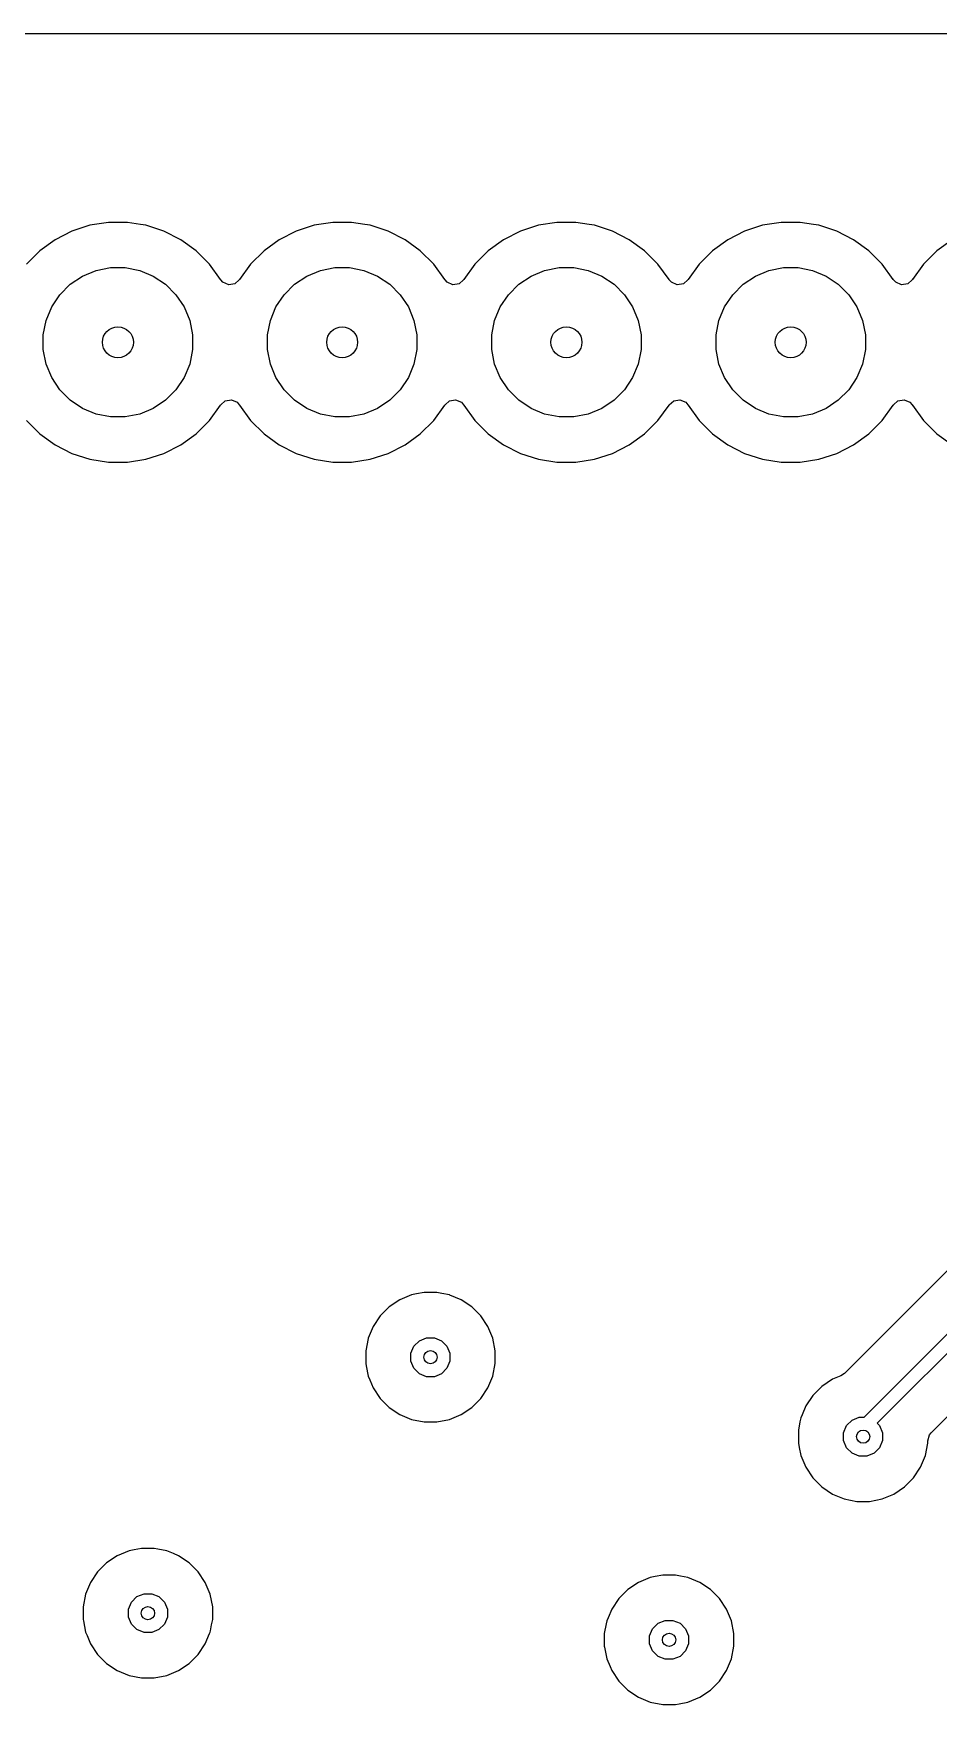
# Model space of a CAD drawing. Extents: x 2.09 to 4.51, y -4.8 to -2.93.
# Drawn here: x 2.559 to 2.963, y -3.679 to -2.933 of the extents above; entities that cross this region are included whole.
import ezdxf

# ---------------------------------------------------------------- set-up
doc = ezdxf.new("R2010")
doc.units = 0
doc.header["$MEASUREMENT"] = 0
doc.layers.add('BLACK', color=7, linetype='CONTINUOUS')

msp = doc.modelspace()

# ---------------------------------------------------------------- linework, layer by layer
at = {"layer": 'BLACK', "linetype": 'CONTINUOUS'}
for p, q in [((2.16552, -2.93309), (4.42897, -2.93309)), ((2.58433, -3.0187), (2.57632, -3.0213)), ((2.59264, -3.01738), (2.58433, -3.0187)), ((2.58433, -3.0187), (2.58433, -3.0187)), ((2.60106, -3.01738), (2.59264, -3.01738)), ((2.60698, -3.01832), (2.60106, -3.01738)), ((2.60937, -3.0187), (2.60698, -3.01832)), ((2.61738, -3.0213), (2.60937, -3.0187)), ((2.60937, -3.0187), (2.60937, -3.0187)), ((2.68433, -3.0187), (2.67632, -3.0213)), ((2.69264, -3.01738), (2.68433, -3.0187)), ((2.68433, -3.0187), (2.68433, -3.0187)), ((2.70106, -3.01738), (2.69264, -3.01738)), ((2.70698, -3.01832), (2.70106, -3.01738)), ((2.70937, -3.0187), (2.70698, -3.01832)), ((2.71738, -3.0213), (2.70937, -3.0187)), ((2.70937, -3.0187), (2.70937, -3.0187)), ((2.78433, -3.0187), (2.77632, -3.0213)), ((2.79264, -3.01738), (2.78433, -3.0187)), ((2.78433, -3.0187), (2.78433, -3.0187)), ((2.80106, -3.01738), (2.79264, -3.01738)), ((2.80698, -3.01832), (2.80106, -3.01738)), ((2.80937, -3.0187), (2.80698, -3.01832)), ((2.81738, -3.0213), (2.80937, -3.0187)), ((2.80937, -3.0187), (2.80937, -3.0187)), ((2.88433, -3.0187), (2.87632, -3.0213)), ((2.89264, -3.01738), (2.88433, -3.0187)), ((2.88433, -3.0187), (2.88433, -3.0187)), ((2.90106, -3.01738), (2.89264, -3.01738)), ((2.90698, -3.01832), (2.90106, -3.01738)), ((2.90937, -3.0187), (2.90698, -3.01832)), ((2.91738, -3.0213), (2.90937, -3.0187)), ((2.90937, -3.0187), (2.90937, -3.0187)), ((2.56882, -3.02512), (2.56201, -3.03007)), ((2.57632, -3.0213), (2.56882, -3.02512)), ((2.57632, -3.0213), (2.57632, -3.0213)), ((2.62488, -3.02512), (2.61738, -3.0213)), ((2.61738, -3.0213), (2.61738, -3.0213)), ((2.61738, -3.0213), (2.61738, -3.0213)), ((2.63169, -3.03007), (2.62488, -3.02512)), ((2.66882, -3.02512), (2.66201, -3.03007)), ((2.67632, -3.0213), (2.66882, -3.02512)), ((2.67632, -3.0213), (2.67632, -3.0213)), ((2.72488, -3.02512), (2.71738, -3.0213)), ((2.71738, -3.0213), (2.71738, -3.0213)), ((2.71738, -3.0213), (2.71738, -3.0213)), ((2.73169, -3.03007), (2.72488, -3.02512)), ((2.76882, -3.02512), (2.76201, -3.03007)), ((2.77632, -3.0213), (2.76882, -3.02512)), ((2.77632, -3.0213), (2.77632, -3.0213)), ((2.82488, -3.02512), (2.81738, -3.0213)), ((2.81738, -3.0213), (2.81738, -3.0213)), ((2.81738, -3.0213), (2.81738, -3.0213)), ((2.83169, -3.03007), (2.82488, -3.02512)), ((2.86882, -3.02512), (2.86201, -3.03007)), ((2.87632, -3.0213), (2.86882, -3.02512)), ((2.87632, -3.0213), (2.87632, -3.0213)), ((2.92488, -3.02512), (2.91738, -3.0213)), ((2.91738, -3.0213), (2.91738, -3.0213)), ((2.91738, -3.0213), (2.91738, -3.0213)), ((2.93169, -3.03007), (2.92488, -3.02512)), ((2.96882, -3.02512), (2.96201, -3.03007)), ((2.56201, -3.03007), (2.55606, -3.03602)), ((2.56201, -3.03007), (2.56201, -3.03007)), ((2.63765, -3.03602), (2.63169, -3.03007)), ((2.63169, -3.03007), (2.63169, -3.03007)), ((2.63169, -3.03007), (2.63169, -3.03007)), ((2.66201, -3.03007), (2.65605, -3.03602)), ((2.66201, -3.03007), (2.66201, -3.03007)), ((2.73765, -3.03602), (2.73169, -3.03007)), ((2.73169, -3.03007), (2.73169, -3.03007)), ((2.73169, -3.03007), (2.73169, -3.03007)), ((2.76201, -3.03007), (2.75605, -3.03602)), ((2.76201, -3.03007), (2.76201, -3.03007)), ((2.83765, -3.03602), (2.83169, -3.03007)), ((2.83169, -3.03007), (2.83169, -3.03007)), ((2.83169, -3.03007), (2.83169, -3.03007)), ((2.86201, -3.03007), (2.85605, -3.03602)), ((2.86201, -3.03007), (2.86201, -3.03007)), ((2.93765, -3.03602), (2.93169, -3.03007)), ((2.93169, -3.03007), (2.93169, -3.03007)), ((2.93169, -3.03007), (2.93169, -3.03007)), ((2.96201, -3.03007), (2.95605, -3.03602)), ((2.96201, -3.03007), (2.96201, -3.03007)), ((2.57562, -3.045), (2.58108, -3.04135)), ((2.58108, -3.04135), (2.58714, -3.03884)), ((2.58714, -3.03884), (2.59357, -3.03756)), ((2.59357, -3.03756), (2.60013, -3.03756)), ((2.60013, -3.03756), (2.60656, -3.03884)), ((2.60656, -3.03884), (2.61263, -3.04135)), ((2.61263, -3.04135), (2.61808, -3.045)), ((2.64259, -3.04283), (2.63765, -3.03602)), ((2.63765, -3.03602), (2.63765, -3.03602)), ((2.63765, -3.03602), (2.63765, -3.03602)), ((2.65605, -3.03602), (2.65111, -3.04283)), ((2.65605, -3.03602), (2.65605, -3.03602)), ((2.67562, -3.045), (2.68108, -3.04135)), ((2.68108, -3.04135), (2.68714, -3.03884)), ((2.68714, -3.03884), (2.69357, -3.03756)), ((2.69357, -3.03756), (2.70013, -3.03756)), ((2.70013, -3.03756), (2.70656, -3.03884)), ((2.70656, -3.03884), (2.71263, -3.04135)), ((2.71263, -3.04135), (2.71808, -3.045)), ((2.74259, -3.04283), (2.73765, -3.03602)), ((2.73765, -3.03602), (2.73765, -3.03602)), ((2.73765, -3.03602), (2.73765, -3.03602)), ((2.75605, -3.03602), (2.75111, -3.04283)), ((2.75605, -3.03602), (2.75605, -3.03602)), ((2.77562, -3.045), (2.78108, -3.04135)), ((2.78108, -3.04135), (2.78714, -3.03884)), ((2.78714, -3.03884), (2.79357, -3.03756)), ((2.79357, -3.03756), (2.80013, -3.03756)), ((2.80013, -3.03756), (2.80656, -3.03884)), ((2.80656, -3.03884), (2.81263, -3.04135)), ((2.81263, -3.04135), (2.81808, -3.045)), ((2.84259, -3.04283), (2.83765, -3.03602)), ((2.83765, -3.03602), (2.83765, -3.03602)), ((2.83765, -3.03602), (2.83765, -3.03602)), ((2.85605, -3.03602), (2.85111, -3.04283)), ((2.85605, -3.03602), (2.85605, -3.03602)), ((2.87562, -3.045), (2.88108, -3.04135)), ((2.88108, -3.04135), (2.88714, -3.03884)), ((2.88714, -3.03884), (2.89357, -3.03756)), ((2.89357, -3.03756), (2.90013, -3.03756)), ((2.90013, -3.03756), (2.90656, -3.03884)), ((2.90656, -3.03884), (2.91263, -3.04135)), ((2.91263, -3.04135), (2.91808, -3.045)), ((2.94259, -3.04283), (2.93765, -3.03602)), ((2.93765, -3.03602), (2.93765, -3.03602)), ((2.93765, -3.03602), (2.93765, -3.03602)), ((2.95605, -3.03602), (2.95111, -3.04283)), ((2.95605, -3.03602), (2.95605, -3.03602)), ((2.57098, -3.04964), (2.57562, -3.045)), ((2.61808, -3.045), (2.62272, -3.04964)), ((2.64262, -3.04288), (2.64259, -3.04283)), ((2.64259, -3.04283), (2.64259, -3.04283)), ((2.64265, -3.04291), (2.64262, -3.04288)), ((2.64271, -3.04299), (2.64265, -3.04291)), ((2.64272, -3.04299), (2.64271, -3.04299)), ((2.64368, -3.0441), (2.64272, -3.04299)), ((2.64625, -3.04521), (2.64368, -3.0441)), ((2.64901, -3.04475), (2.64625, -3.04521)), ((2.65097, -3.04298), (2.64901, -3.04475)), ((2.65099, -3.04299), (2.65097, -3.04298)), ((2.65107, -3.04289), (2.65099, -3.04299)), ((2.65108, -3.04288), (2.65107, -3.04289)), ((2.65111, -3.04283), (2.65108, -3.04288)), ((2.67098, -3.04964), (2.67562, -3.045)), ((2.71808, -3.045), (2.72272, -3.04964)), ((2.74262, -3.04288), (2.74259, -3.04283)), ((2.74259, -3.04283), (2.74259, -3.04283)), ((2.74265, -3.04291), (2.74262, -3.04288)), ((2.74271, -3.04299), (2.74265, -3.04291)), ((2.74272, -3.04299), (2.74271, -3.04299)), ((2.74368, -3.0441), (2.74272, -3.04299)), ((2.74625, -3.04521), (2.74368, -3.0441)), ((2.74901, -3.04475), (2.74625, -3.04521)), ((2.75097, -3.04298), (2.74901, -3.04475)), ((2.75099, -3.04299), (2.75097, -3.04298)), ((2.75107, -3.04289), (2.75099, -3.04299)), ((2.75108, -3.04288), (2.75107, -3.04289)), ((2.75111, -3.04283), (2.75108, -3.04288)), ((2.77098, -3.04964), (2.77562, -3.045)), ((2.81808, -3.045), (2.82272, -3.04964)), ((2.84262, -3.04288), (2.84259, -3.04283)), ((2.84259, -3.04283), (2.84259, -3.04283)), ((2.84265, -3.04291), (2.84262, -3.04288)), ((2.84271, -3.04299), (2.84265, -3.04291)), ((2.84272, -3.04299), (2.84271, -3.04299)), ((2.84368, -3.0441), (2.84272, -3.04299)), ((2.84625, -3.04521), (2.84368, -3.0441)), ((2.84901, -3.04475), (2.84625, -3.04521)), ((2.85097, -3.04298), (2.84901, -3.04475)), ((2.85099, -3.04299), (2.85097, -3.04298)), ((2.85107, -3.04289), (2.85099, -3.04299)), ((2.85108, -3.04288), (2.85107, -3.04289)), ((2.85111, -3.04283), (2.85108, -3.04288)), ((2.87098, -3.04964), (2.87562, -3.045)), ((2.91808, -3.045), (2.92272, -3.04964)), ((2.94262, -3.04288), (2.94259, -3.04283)), ((2.94259, -3.04283), (2.94259, -3.04283)), ((2.94265, -3.04291), (2.94262, -3.04288)), ((2.94271, -3.04299), (2.94265, -3.04291)), ((2.94272, -3.04299), (2.94271, -3.04299)), ((2.94368, -3.0441), (2.94272, -3.04299)), ((2.94625, -3.04521), (2.94368, -3.0441)), ((2.94901, -3.04475), (2.94625, -3.04521)), ((2.95097, -3.04298), (2.94901, -3.04475)), ((2.95099, -3.04299), (2.95097, -3.04298)), ((2.95107, -3.04289), (2.95099, -3.04299)), ((2.95108, -3.04288), (2.95107, -3.04289)), ((2.95111, -3.04283), (2.95108, -3.04288)), ((2.56483, -3.06115), (2.56734, -3.05509)), ((2.56734, -3.05509), (2.57098, -3.04964)), ((2.62272, -3.04964), (2.62636, -3.05509)), ((2.62636, -3.05509), (2.62887, -3.06115)), ((2.66483, -3.06115), (2.66734, -3.05509)), ((2.66734, -3.05509), (2.67098, -3.04964)), ((2.72272, -3.04964), (2.72636, -3.05509)), ((2.72636, -3.05509), (2.72887, -3.06115)), ((2.76483, -3.06115), (2.76734, -3.05509)), ((2.76734, -3.05509), (2.77098, -3.04964)), ((2.82272, -3.04964), (2.82636, -3.05509)), ((2.82636, -3.05509), (2.82887, -3.06115)), ((2.86483, -3.06115), (2.86734, -3.05509)), ((2.86734, -3.05509), (2.87098, -3.04964)), ((2.92272, -3.04964), (2.92636, -3.05509)), ((2.92636, -3.05509), (2.92887, -3.06115)), ((2.56355, -3.06759), (2.56483, -3.06115)), ((2.62887, -3.06115), (2.63015, -3.06759)), ((2.66355, -3.06759), (2.66483, -3.06115)), ((2.72887, -3.06115), (2.73015, -3.06759)), ((2.76355, -3.06759), (2.76483, -3.06115)), ((2.82887, -3.06115), (2.83015, -3.06759)), ((2.86355, -3.06759), (2.86483, -3.06115)), ((2.92887, -3.06115), (2.93015, -3.06759)), ((2.56355, -3.07415), (2.56355, -3.06759)), ((2.63015, -3.06759), (2.63015, -3.07415)), ((2.66355, -3.07415), (2.66355, -3.06759)), ((2.73015, -3.06759), (2.73015, -3.07415)), ((2.76355, -3.07415), (2.76355, -3.06759)), ((2.83015, -3.06759), (2.83015, -3.07415)), ((2.86355, -3.07415), (2.86355, -3.06759)), ((2.93015, -3.06759), (2.93015, -3.07415)), ((2.56483, -3.08058), (2.56355, -3.07415)), ((2.63015, -3.07415), (2.62887, -3.08058)), ((2.66483, -3.08058), (2.66355, -3.07415)), ((2.73015, -3.07415), (2.72887, -3.08058)), ((2.76483, -3.08058), (2.76355, -3.07415)), ((2.83015, -3.07415), (2.82887, -3.08058)), ((2.86483, -3.08058), (2.86355, -3.07415)), ((2.93015, -3.07415), (2.92887, -3.08058)), ((2.56734, -3.08664), (2.56483, -3.08058)), ((2.62887, -3.08058), (2.62636, -3.08664)), ((2.66734, -3.08664), (2.66483, -3.08058)), ((2.72887, -3.08058), (2.72636, -3.08664)), ((2.76734, -3.08664), (2.76483, -3.08058)), ((2.82887, -3.08058), (2.82636, -3.08664)), ((2.86734, -3.08664), (2.86483, -3.08058)), ((2.92887, -3.08058), (2.92636, -3.08664)), ((2.57098, -3.0921), (2.56734, -3.08664)), ((2.57562, -3.09673), (2.57098, -3.0921)), ((2.62272, -3.0921), (2.61808, -3.09673)), ((2.62636, -3.08664), (2.62272, -3.0921)), ((2.67098, -3.0921), (2.66734, -3.08664)), ((2.67562, -3.09673), (2.67098, -3.0921)), ((2.72272, -3.0921), (2.71808, -3.09673)), ((2.72636, -3.08664), (2.72272, -3.0921)), ((2.77098, -3.0921), (2.76734, -3.08664)), ((2.77562, -3.09673), (2.77098, -3.0921)), ((2.82272, -3.0921), (2.81808, -3.09673)), ((2.82636, -3.08664), (2.82272, -3.0921)), ((2.87098, -3.0921), (2.86734, -3.08664)), ((2.87562, -3.09673), (2.87098, -3.0921)), ((2.92272, -3.0921), (2.91808, -3.09673)), ((2.92636, -3.08664), (2.92272, -3.0921)), ((2.58108, -3.10038), (2.57562, -3.09673)), ((2.58714, -3.10289), (2.58108, -3.10038)), ((2.61263, -3.10038), (2.60656, -3.10289)), ((2.61808, -3.09673), (2.61263, -3.10038)), ((2.63765, -3.10571), (2.64259, -3.0989)), ((2.64259, -3.0989), (2.64262, -3.09886)), ((2.64259, -3.0989), (2.64259, -3.0989)), ((2.64262, -3.09886), (2.64263, -3.09884)), ((2.64263, -3.09884), (2.64271, -3.09874)), ((2.64271, -3.09874), (2.64273, -3.09876)), ((2.64273, -3.09876), (2.64469, -3.09698)), ((2.64469, -3.09698), (2.64745, -3.09652)), ((2.64745, -3.09652), (2.65002, -3.09763)), ((2.65002, -3.09763), (2.65099, -3.09875)), ((2.65099, -3.09875), (2.65099, -3.09874)), ((2.65099, -3.09874), (2.65105, -3.09882)), ((2.65105, -3.09882), (2.65108, -3.09886)), ((2.65108, -3.09886), (2.65111, -3.0989)), ((2.65111, -3.0989), (2.65111, -3.0989)), ((2.65111, -3.0989), (2.65605, -3.10571)), ((2.68108, -3.10038), (2.67562, -3.09673)), ((2.68714, -3.10289), (2.68108, -3.10038)), ((2.71263, -3.10038), (2.70656, -3.10289)), ((2.71808, -3.09673), (2.71263, -3.10038)), ((2.73765, -3.10571), (2.74259, -3.0989)), ((2.74259, -3.0989), (2.74262, -3.09886)), ((2.74259, -3.0989), (2.74259, -3.0989)), ((2.74262, -3.09886), (2.74263, -3.09884)), ((2.74263, -3.09884), (2.74271, -3.09874)), ((2.74271, -3.09874), (2.74273, -3.09876)), ((2.74273, -3.09876), (2.74469, -3.09698)), ((2.74469, -3.09698), (2.74745, -3.09652)), ((2.74745, -3.09652), (2.75002, -3.09763)), ((2.75002, -3.09763), (2.75099, -3.09875)), ((2.75099, -3.09875), (2.75099, -3.09874)), ((2.75099, -3.09874), (2.75105, -3.09882)), ((2.75105, -3.09882), (2.75108, -3.09886)), ((2.75108, -3.09886), (2.75111, -3.0989)), ((2.75111, -3.0989), (2.75111, -3.0989)), ((2.75111, -3.0989), (2.75605, -3.10571)), ((2.78108, -3.10038), (2.77562, -3.09673)), ((2.78714, -3.10289), (2.78108, -3.10038)), ((2.81263, -3.10038), (2.80656, -3.10289)), ((2.81808, -3.09673), (2.81263, -3.10038)), ((2.83765, -3.10571), (2.84259, -3.0989)), ((2.84259, -3.0989), (2.84262, -3.09886)), ((2.84259, -3.0989), (2.84259, -3.0989)), ((2.84262, -3.09886), (2.84263, -3.09884)), ((2.84263, -3.09884), (2.84271, -3.09874)), ((2.84271, -3.09874), (2.84273, -3.09876)), ((2.84273, -3.09876), (2.84469, -3.09698)), ((2.84469, -3.09698), (2.84745, -3.09652)), ((2.84745, -3.09652), (2.85002, -3.09763)), ((2.85002, -3.09763), (2.85099, -3.09875)), ((2.85099, -3.09875), (2.85099, -3.09874)), ((2.85099, -3.09874), (2.85105, -3.09882)), ((2.85105, -3.09882), (2.85108, -3.09886)), ((2.85108, -3.09886), (2.85111, -3.0989)), ((2.85111, -3.0989), (2.85111, -3.0989)), ((2.85111, -3.0989), (2.85605, -3.10571)), ((2.88108, -3.10038), (2.87562, -3.09673)), ((2.88714, -3.10289), (2.88108, -3.10038)), ((2.91263, -3.10038), (2.90656, -3.10289)), ((2.91808, -3.09673), (2.91263, -3.10038)), ((2.93765, -3.10571), (2.94259, -3.0989)), ((2.94259, -3.0989), (2.94262, -3.09886)), ((2.94259, -3.0989), (2.94259, -3.0989)), ((2.94262, -3.09886), (2.94263, -3.09884)), ((2.94263, -3.09884), (2.94271, -3.09874)), ((2.94271, -3.09874), (2.94273, -3.09876)), ((2.94273, -3.09876), (2.94469, -3.09698)), ((2.94469, -3.09698), (2.94745, -3.09652)), ((2.94745, -3.09652), (2.95002, -3.09763)), ((2.95002, -3.09763), (2.95099, -3.09875)), ((2.95099, -3.09875), (2.95099, -3.09874)), ((2.95099, -3.09874), (2.95105, -3.09882)), ((2.95105, -3.09882), (2.95108, -3.09886)), ((2.95108, -3.09886), (2.95111, -3.0989)), ((2.95111, -3.0989), (2.95111, -3.0989)), ((2.95111, -3.0989), (2.95605, -3.10571)), ((2.55606, -3.10571), (2.56201, -3.11166)), ((2.59357, -3.10417), (2.58714, -3.10289)), ((2.60013, -3.10417), (2.59357, -3.10417)), ((2.60656, -3.10289), (2.60013, -3.10417)), ((2.63169, -3.11166), (2.63765, -3.10571)), ((2.65605, -3.10571), (2.65605, -3.10571)), ((2.65605, -3.10571), (2.65605, -3.10571)), ((2.65605, -3.10571), (2.66201, -3.11166)), ((2.69357, -3.10417), (2.68714, -3.10289)), ((2.70013, -3.10417), (2.69357, -3.10417)), ((2.70656, -3.10289), (2.70013, -3.10417)), ((2.73169, -3.11166), (2.73765, -3.10571)), ((2.75605, -3.10571), (2.75605, -3.10571)), ((2.75605, -3.10571), (2.75605, -3.10571)), ((2.75605, -3.10571), (2.76201, -3.11166)), ((2.79357, -3.10417), (2.78714, -3.10289)), ((2.80013, -3.10417), (2.79357, -3.10417)), ((2.80656, -3.10289), (2.80013, -3.10417)), ((2.83169, -3.11166), (2.83765, -3.10571)), ((2.85605, -3.10571), (2.85605, -3.10571)), ((2.85605, -3.10571), (2.85605, -3.10571)), ((2.85605, -3.10571), (2.86201, -3.11166)), ((2.89357, -3.10417), (2.88714, -3.10289)), ((2.90013, -3.10417), (2.89357, -3.10417)), ((2.90656, -3.10289), (2.90013, -3.10417)), ((2.93169, -3.11166), (2.93765, -3.10571)), ((2.95605, -3.10571), (2.95605, -3.10571)), ((2.95605, -3.10571), (2.95605, -3.10571)), ((2.95605, -3.10571), (2.96201, -3.11166)), ((2.56201, -3.11166), (2.56201, -3.11166)), ((2.56201, -3.11166), (2.56201, -3.11166)), ((2.56201, -3.11166), (2.56882, -3.11661)), ((2.62488, -3.11661), (2.63169, -3.11166)), ((2.66201, -3.11166), (2.66201, -3.11166)), ((2.66201, -3.11166), (2.66201, -3.11166)), ((2.66201, -3.11166), (2.66882, -3.11661)), ((2.72488, -3.11661), (2.73169, -3.11166)), ((2.76201, -3.11166), (2.76201, -3.11166)), ((2.76201, -3.11166), (2.76201, -3.11166)), ((2.76201, -3.11166), (2.76882, -3.11661)), ((2.82488, -3.11661), (2.83169, -3.11166)), ((2.86201, -3.11166), (2.86201, -3.11166)), ((2.86201, -3.11166), (2.86201, -3.11166)), ((2.86201, -3.11166), (2.86882, -3.11661)), ((2.92488, -3.11661), (2.93169, -3.11166)), ((2.96201, -3.11166), (2.96201, -3.11166)), ((2.96201, -3.11166), (2.96201, -3.11166)), ((2.96201, -3.11166), (2.96882, -3.11661)), ((2.56882, -3.11661), (2.57632, -3.12043)), ((2.57632, -3.12043), (2.58433, -3.12303)), ((2.58433, -3.12303), (2.58433, -3.12303)), ((2.58433, -3.12303), (2.58433, -3.12303)), ((2.58433, -3.12303), (2.59264, -3.12435)), ((2.60106, -3.12435), (2.60937, -3.12303)), ((2.60937, -3.12303), (2.61738, -3.12043)), ((2.61738, -3.12043), (2.62488, -3.11661)), ((2.66882, -3.11661), (2.67632, -3.12043)), ((2.67632, -3.12043), (2.68433, -3.12303)), ((2.68433, -3.12303), (2.68433, -3.12303)), ((2.68433, -3.12303), (2.68433, -3.12303)), ((2.68433, -3.12303), (2.69264, -3.12435)), ((2.70106, -3.12435), (2.70937, -3.12303)), ((2.70937, -3.12303), (2.71738, -3.12043)), ((2.71738, -3.12043), (2.72488, -3.11661)), ((2.76882, -3.11661), (2.77632, -3.12043)), ((2.77632, -3.12043), (2.78433, -3.12303)), ((2.78433, -3.12303), (2.78433, -3.12303)), ((2.78433, -3.12303), (2.78433, -3.12303)), ((2.78433, -3.12303), (2.79264, -3.12435)), ((2.80106, -3.12435), (2.80937, -3.12303)), ((2.80937, -3.12303), (2.81738, -3.12043)), ((2.81738, -3.12043), (2.82488, -3.11661)), ((2.86882, -3.11661), (2.87632, -3.12043)), ((2.87632, -3.12043), (2.88433, -3.12303)), ((2.88433, -3.12303), (2.88433, -3.12303)), ((2.88433, -3.12303), (2.88433, -3.12303)), ((2.88433, -3.12303), (2.89264, -3.12435)), ((2.90106, -3.12435), (2.90937, -3.12303)), ((2.90937, -3.12303), (2.91738, -3.12043)), ((2.91738, -3.12043), (2.92488, -3.11661)), ((2.59264, -3.12435), (2.59264, -3.12435)), ((2.59264, -3.12435), (2.60106, -3.12435)), ((2.60106, -3.12435), (2.60106, -3.12435)), ((2.69264, -3.12435), (2.69264, -3.12435)), ((2.69264, -3.12435), (2.70106, -3.12435)), ((2.70106, -3.12435), (2.70106, -3.12435)), ((2.79264, -3.12435), (2.79264, -3.12435)), ((2.79264, -3.12435), (2.80106, -3.12435)), ((2.80106, -3.12435), (2.80106, -3.12435)), ((2.89264, -3.12435), (2.89264, -3.12435)), ((2.89264, -3.12435), (2.90106, -3.12435)), ((2.90106, -3.12435), (2.90106, -3.12435)), ((3.24532, -3.20631), (2.92077, -3.53085)), ((2.92957, -3.55037), (3.26162, -3.21831)), ((3.26504, -3.22352), (2.93547, -3.5531)), ((2.95946, -3.55741), (3.27188, -3.245)), ((2.7278, -3.49585), (2.72254, -3.49803)), ((2.73005, -3.49541), (2.7278, -3.49585)), ((2.7278, -3.49585), (2.7278, -3.49585)), ((2.7278, -3.49585), (2.7278, -3.49585)), ((2.73338, -3.49474), (2.73005, -3.49541)), ((2.73906, -3.49474), (2.73338, -3.49474)), ((2.73338, -3.49474), (2.73338, -3.49474)), ((2.74128, -3.49519), (2.73906, -3.49474)), ((2.73906, -3.49474), (2.73906, -3.49474)), ((2.74464, -3.49585), (2.74128, -3.49519)), ((2.7448, -3.49592), (2.74464, -3.49585)), ((2.7499, -3.49803), (2.7448, -3.49592)), ((2.71781, -3.50119), (2.71379, -3.50521)), ((2.72254, -3.49803), (2.71781, -3.50119)), ((2.71781, -3.50119), (2.71781, -3.50119)), ((2.75463, -3.50119), (2.7499, -3.49803)), ((2.75865, -3.50521), (2.75463, -3.50119)), ((2.75463, -3.50119), (2.75463, -3.50119)), ((2.71063, -3.50994), (2.70891, -3.5141)), ((2.71379, -3.50521), (2.71063, -3.50994)), ((2.71379, -3.50521), (2.71379, -3.50521)), ((2.76181, -3.50994), (2.75865, -3.50521)), ((2.75865, -3.50521), (2.75865, -3.50521)), ((2.75865, -3.50521), (2.75865, -3.50521)), ((2.76399, -3.5152), (2.76181, -3.50994)), ((2.70844, -3.51526), (2.70734, -3.52078)), ((2.70845, -3.5152), (2.70844, -3.51526)), ((2.70891, -3.5141), (2.70845, -3.5152)), ((2.72753, -3.52189), (2.72886, -3.5187)), ((2.72886, -3.5187), (2.7313, -3.51626)), ((2.7313, -3.51626), (2.73449, -3.51493)), ((2.73449, -3.51493), (2.73795, -3.51493)), ((2.73795, -3.51493), (2.74114, -3.51626)), ((2.74114, -3.51626), (2.74359, -3.5187)), ((2.74359, -3.5187), (2.74491, -3.52189)), ((2.7651, -3.52078), (2.76399, -3.5152)), ((2.70734, -3.52078), (2.70734, -3.52647)), ((2.72753, -3.52535), (2.72753, -3.52189)), ((2.72886, -3.52854), (2.72753, -3.52535)), ((2.74491, -3.52535), (2.74359, -3.52854)), ((2.74491, -3.52189), (2.74491, -3.52535)), ((2.7651, -3.52647), (2.7651, -3.52078)), ((2.70734, -3.52647), (2.70755, -3.52749)), ((2.70755, -3.52749), (2.70845, -3.53205)), ((2.70845, -3.53205), (2.70913, -3.53369)), ((2.7313, -3.53099), (2.72886, -3.52854)), ((2.73449, -3.53231), (2.7313, -3.53099)), ((2.73795, -3.53231), (2.73449, -3.53231)), ((2.74114, -3.53099), (2.73795, -3.53231)), ((2.74359, -3.52854), (2.74114, -3.53099)), ((2.76181, -3.5373), (2.76399, -3.53205)), ((2.76399, -3.53205), (2.7651, -3.52647)), ((2.91546, -3.53346), (2.91073, -3.53662)), ((2.91916, -3.53193), (2.91546, -3.53346)), ((2.91546, -3.53346), (2.91546, -3.53346)), ((2.92077, -3.53085), (2.91916, -3.53193)), ((2.70913, -3.53369), (2.71063, -3.5373)), ((2.71063, -3.5373), (2.71379, -3.54203)), ((2.75865, -3.54203), (2.76181, -3.5373)), ((2.9067, -3.54065), (2.90354, -3.54538)), ((2.91073, -3.53662), (2.9067, -3.54065)), ((2.9067, -3.54065), (2.9067, -3.54065)), ((2.91073, -3.53662), (2.91073, -3.53662)), ((2.71379, -3.54203), (2.71379, -3.54203)), ((2.71379, -3.54203), (2.71781, -3.54605)), ((2.71781, -3.54605), (2.71781, -3.54605)), ((2.71781, -3.54605), (2.71781, -3.54605)), ((2.71781, -3.54605), (2.72254, -3.54921)), ((2.7499, -3.54921), (2.75463, -3.54605)), ((2.75463, -3.54605), (2.75865, -3.54203)), ((2.90354, -3.54538), (2.90193, -3.54928)), ((2.72254, -3.54921), (2.7278, -3.55139)), ((2.7278, -3.55139), (2.73338, -3.5525)), ((2.73338, -3.5525), (2.73338, -3.5525)), ((2.73338, -3.5525), (2.73906, -3.5525)), ((2.73906, -3.5525), (2.74464, -3.55139)), ((2.73906, -3.5525), (2.73906, -3.5525)), ((2.74464, -3.55139), (2.7499, -3.54921)), ((2.90099, -3.5525), (2.90026, -3.55621)), ((2.90137, -3.55063), (2.90099, -3.5525)), ((2.90193, -3.54928), (2.90137, -3.55063)), ((2.92045, -3.55733), (2.92177, -3.55413)), ((2.92177, -3.55413), (2.92421, -3.55169)), ((2.92421, -3.55169), (2.92741, -3.55037)), ((2.92741, -3.55037), (2.92957, -3.55037)), ((2.93547, -3.5531), (2.9365, -3.55413)), ((2.9365, -3.55413), (2.93782, -3.55733)), ((2.90026, -3.55621), (2.90026, -3.5619)), ((2.90026, -3.5619), (2.90066, -3.56391)), ((2.92045, -3.56078), (2.92045, -3.55733)), ((2.92177, -3.56398), (2.92045, -3.56078)), ((2.93782, -3.56078), (2.9365, -3.56398)), ((2.93782, -3.55733), (2.93782, -3.56078)), ((2.9569, -3.56748), (2.95801, -3.5619)), ((2.95801, -3.56092), (2.9588, -3.55824)), ((2.95801, -3.5619), (2.95801, -3.56092)), ((2.9588, -3.55824), (2.95946, -3.55741)), ((2.90066, -3.56391), (2.90137, -3.56748)), ((2.90137, -3.56748), (2.90268, -3.57066)), ((2.90268, -3.57066), (2.90354, -3.57273)), ((2.92421, -3.56642), (2.92177, -3.56398)), ((2.92741, -3.56774), (2.92421, -3.56642)), ((2.93086, -3.56774), (2.92741, -3.56774)), ((2.93406, -3.56642), (2.93086, -3.56774)), ((2.9365, -3.56398), (2.93406, -3.56642)), ((2.95473, -3.57273), (2.9569, -3.56748)), ((2.90354, -3.57273), (2.9067, -3.57746)), ((2.9067, -3.57746), (2.9067, -3.57746)), ((2.9067, -3.57746), (2.91073, -3.58149)), ((2.94754, -3.58149), (2.95156, -3.57746)), ((2.95156, -3.57746), (2.95473, -3.57273)), ((2.91073, -3.58149), (2.91073, -3.58149)), ((2.91073, -3.58149), (2.91073, -3.58149)), ((2.91073, -3.58149), (2.91546, -3.58465)), ((2.91546, -3.58465), (2.92071, -3.58682)), ((2.93756, -3.58682), (2.94281, -3.58465)), ((2.94281, -3.58465), (2.94754, -3.58149)), ((2.92071, -3.58682), (2.92629, -3.58793)), ((2.92629, -3.58793), (2.92629, -3.58793)), ((2.92629, -3.58793), (2.93198, -3.58793)), ((2.93198, -3.58793), (2.93756, -3.58682)), ((2.93198, -3.58793), (2.93198, -3.58793)), ((2.59183, -3.61536), (2.58781, -3.61939)), ((2.59656, -3.6122), (2.59183, -3.61536)), ((2.59183, -3.61536), (2.59183, -3.61536)), ((2.60181, -3.61003), (2.59656, -3.6122)), ((2.60406, -3.60958), (2.60181, -3.61003)), ((2.60181, -3.61003), (2.60181, -3.61003)), ((2.60181, -3.61003), (2.60181, -3.61003)), ((2.60739, -3.60892), (2.60406, -3.60958)), ((2.61308, -3.60892), (2.60739, -3.60892)), ((2.60739, -3.60892), (2.60739, -3.60892)), ((2.61471, -3.60924), (2.61308, -3.60892)), ((2.61308, -3.60892), (2.61308, -3.60892)), ((2.61866, -3.61003), (2.61471, -3.60924)), ((2.62158, -3.61124), (2.61866, -3.61003)), ((2.62392, -3.6122), (2.62158, -3.61124)), ((2.62864, -3.61536), (2.62392, -3.6122)), ((2.62865, -3.61536), (2.62864, -3.61536)), ((2.63267, -3.61939), (2.62865, -3.61536)), ((2.58781, -3.61939), (2.58464, -3.62412)), ((2.58781, -3.61939), (2.58781, -3.61939)), ((2.63583, -3.62412), (2.63267, -3.61939)), ((2.63267, -3.61939), (2.63267, -3.61939)), ((2.63267, -3.61939), (2.63267, -3.61939)), ((2.83419, -3.62194), (2.82894, -3.62411)), ((2.83644, -3.62149), (2.83419, -3.62194)), ((2.83419, -3.62194), (2.83419, -3.62194)), ((2.83419, -3.62194), (2.83419, -3.62194)), ((2.83977, -3.62083), (2.83644, -3.62149)), ((2.84546, -3.62083), (2.83977, -3.62083)), ((2.83977, -3.62083), (2.83977, -3.62083)), ((2.84768, -3.62127), (2.84546, -3.62083)), ((2.84546, -3.62083), (2.84546, -3.62083)), ((2.85104, -3.62194), (2.84768, -3.62127)), ((2.8563, -3.62411), (2.85104, -3.62194)), ((2.85104, -3.62194), (2.85104, -3.62194)), ((2.58247, -3.62937), (2.58136, -3.63495)), ((2.58464, -3.62412), (2.58247, -3.62937)), ((2.60287, -3.63287), (2.60531, -3.63043)), ((2.60531, -3.63043), (2.60851, -3.62911)), ((2.60851, -3.62911), (2.61196, -3.62911)), ((2.61196, -3.62911), (2.61516, -3.63043)), ((2.61516, -3.63043), (2.6176, -3.63287)), ((2.638, -3.62937), (2.63583, -3.62412)), ((2.63911, -3.63495), (2.638, -3.62937)), ((2.82421, -3.62727), (2.82019, -3.6313)), ((2.82894, -3.62411), (2.82421, -3.62727)), ((2.82421, -3.62727), (2.82421, -3.62727)), ((2.86103, -3.62727), (2.8563, -3.62411)), ((2.86505, -3.6313), (2.86103, -3.62727)), ((2.86103, -3.62727), (2.86103, -3.62727)), ((2.58136, -3.63495), (2.58136, -3.64064)), ((2.60155, -3.63607), (2.60287, -3.63287)), ((2.60155, -3.63952), (2.60155, -3.63607)), ((2.6176, -3.63287), (2.61892, -3.63607)), ((2.61892, -3.63607), (2.61892, -3.63952)), ((2.63911, -3.64064), (2.63911, -3.63495)), ((2.81703, -3.63603), (2.81544, -3.63986)), ((2.82019, -3.6313), (2.81703, -3.63603)), ((2.82019, -3.6313), (2.82019, -3.6313)), ((2.86821, -3.63603), (2.86505, -3.6313)), ((2.86505, -3.6313), (2.86505, -3.6313)), ((2.86505, -3.6313), (2.86505, -3.6313)), ((2.87039, -3.64128), (2.86821, -3.63603)), ((2.58136, -3.64064), (2.58149, -3.64128)), ((2.58149, -3.64128), (2.58247, -3.64622)), ((2.60287, -3.64272), (2.60155, -3.63952)), ((2.60531, -3.64516), (2.60287, -3.64272)), ((2.60851, -3.64648), (2.60531, -3.64516)), ((2.61516, -3.64516), (2.61196, -3.64648)), ((2.6176, -3.64272), (2.61516, -3.64516)), ((2.61892, -3.63952), (2.6176, -3.64272)), ((2.63812, -3.64565), (2.63864, -3.64301)), ((2.63864, -3.64301), (2.63911, -3.64064)), ((2.81461, -3.6425), (2.81374, -3.64686)), ((2.81485, -3.64128), (2.81461, -3.6425)), ((2.81544, -3.63986), (2.81485, -3.64128)), ((2.83393, -3.64798), (2.83525, -3.64478)), ((2.83525, -3.64478), (2.8377, -3.64234)), ((2.8377, -3.64234), (2.84089, -3.64102)), ((2.84089, -3.64102), (2.84435, -3.64102)), ((2.84435, -3.64102), (2.84754, -3.64234)), ((2.84754, -3.64234), (2.84998, -3.64478)), ((2.84998, -3.64478), (2.85131, -3.64798)), ((2.8715, -3.64686), (2.87039, -3.64128)), ((2.58247, -3.64622), (2.58313, -3.64781)), ((2.58313, -3.64781), (2.58464, -3.65147)), ((2.58464, -3.65147), (2.58781, -3.6562)), ((2.61196, -3.64648), (2.60851, -3.64648)), ((2.63267, -3.6562), (2.63583, -3.65147)), ((2.63583, -3.65147), (2.63774, -3.64686)), ((2.63774, -3.64686), (2.638, -3.64622)), ((2.638, -3.64622), (2.63812, -3.64566)), ((2.63812, -3.64566), (2.63812, -3.64565)), ((2.63812, -3.64565), (2.63812, -3.64565)), ((2.81374, -3.64686), (2.81374, -3.65255)), ((2.81374, -3.65255), (2.81383, -3.65299)), ((2.83393, -3.65143), (2.83393, -3.64798)), ((2.83525, -3.65463), (2.83393, -3.65143)), ((2.85131, -3.65143), (2.84998, -3.65463)), ((2.85131, -3.64798), (2.85131, -3.65143)), ((2.87039, -3.65813), (2.8715, -3.65255)), ((2.8715, -3.65255), (2.8715, -3.64686)), ((2.58781, -3.6562), (2.58781, -3.6562)), ((2.58781, -3.6562), (2.59183, -3.66023)), ((2.59183, -3.66023), (2.59183, -3.66023)), ((2.59183, -3.66023), (2.59183, -3.66023)), ((2.59183, -3.66023), (2.59656, -3.66339)), ((2.62392, -3.66339), (2.62864, -3.66023)), ((2.62864, -3.66023), (2.63267, -3.6562)), ((2.81383, -3.65299), (2.81485, -3.65813)), ((2.81485, -3.65813), (2.81632, -3.66167)), ((2.8377, -3.65707), (2.83525, -3.65463)), ((2.84089, -3.65839), (2.8377, -3.65707)), ((2.84435, -3.65839), (2.84089, -3.65839)), ((2.84754, -3.65707), (2.84435, -3.65839)), ((2.84998, -3.65463), (2.84754, -3.65707)), ((2.86821, -3.66338), (2.87039, -3.65813)), ((2.59656, -3.66339), (2.60181, -3.66556)), ((2.60181, -3.66556), (2.60739, -3.66667)), ((2.60739, -3.66667), (2.60739, -3.66667)), ((2.60739, -3.66667), (2.61308, -3.66667)), ((2.61308, -3.66667), (2.61866, -3.66556)), ((2.61308, -3.66667), (2.61308, -3.66667)), ((2.61866, -3.66556), (2.62392, -3.66339)), ((2.81632, -3.66167), (2.81703, -3.66338)), ((2.81703, -3.66338), (2.82019, -3.66811)), ((2.86505, -3.66811), (2.86821, -3.66338)), ((2.82019, -3.66811), (2.82019, -3.66811)), ((2.82019, -3.66811), (2.82421, -3.67214)), ((2.82421, -3.67214), (2.82421, -3.67214)), ((2.82421, -3.67214), (2.82421, -3.67214)), ((2.82421, -3.67214), (2.82894, -3.6753)), ((2.8563, -3.6753), (2.86103, -3.67214)), ((2.86103, -3.67214), (2.86505, -3.66811)), ((2.82894, -3.6753), (2.83419, -3.67747)), ((2.83419, -3.67747), (2.83977, -3.67858)), ((2.83977, -3.67858), (2.83977, -3.67858)), ((2.83977, -3.67858), (2.84546, -3.67858)), ((2.84546, -3.67858), (2.84709, -3.67826)), ((2.84546, -3.67858), (2.84546, -3.67858)), ((2.84709, -3.67826), (2.85104, -3.67747)), ((2.85104, -3.67747), (2.8563, -3.6753))]:
    msp.add_line(p, q, dxfattribs=at)
at = {"layer": 'BLACK'}
for centre, radius in [((2.59685, -3.07087), 0.00689), ((2.69685, -3.07087), 0.00689), ((2.79685, -3.07087), 0.00689), ((2.89685, -3.07087), 0.00689), ((2.73622, -3.52362), 0.00295), ((2.92913, -3.55906), 0.00295), ((2.61024, -3.6378), 0.00295), ((2.84262, -3.6497), 0.00295)]:
    msp.add_circle(centre, radius, dxfattribs=at)
at = {"layer": 'WHITE'}
for centre, radius in [((2.59685, -3.07087), 0.00689), ((2.69685, -3.07087), 0.00689), ((2.79685, -3.07087), 0.00689), ((2.89685, -3.07087), 0.00689), ((2.73622, -3.52362), 0.00295), ((2.92913, -3.55906), 0.00295), ((2.61024, -3.6378), 0.00295), ((2.84262, -3.6497), 0.00295)]:
    msp.add_circle(centre, radius, dxfattribs=at)

doc.saveas('drawing.dxf')
